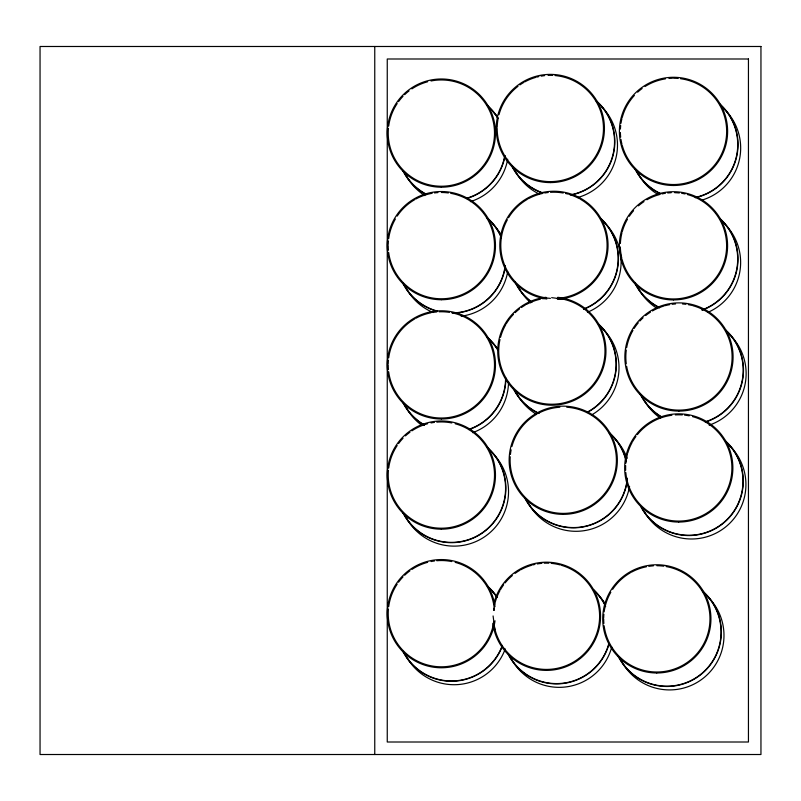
<?xml version="1.0" encoding="UTF-8"?>
<svg xmlns="http://www.w3.org/2000/svg" width="801" height="801" viewBox="0 0 801 801"><rect width="100%" height="100%" fill="white"/><g stroke="black" fill="none" stroke-linecap="round" stroke-linejoin="round"><path stroke-width="1.2" d="M551.659 297.642L565.406 299.454M493.086 615.939L494.878 629.696M374.758 46.488L374.758 754.512M720.229 104.731A54.118 54.108 -37.5 0 1 695.298 197.416M660.695 193.602A54.118 54.108 -37.5 0 1 635.614 169.552M680.5 78.708A53.146 53.136 -37.5 0 1 726.657 131.424A53.146 53.136 -37.5 0 1 680.399 184.08A53.146 53.136 -37.5 0 1 622.167 145.101M621.886 143.99A53.146 53.136 -37.5 0 1 620.985 139.444M620.675 137.131A53.146 53.136 -37.5 0 1 620.385 132.495M620.425 129.051A53.146 53.136 -37.5 0 1 620.695 125.567M620.995 123.264A53.146 53.136 -37.5 0 1 621.906 118.708M622.197 117.597A53.146 53.136 -37.5 0 1 634.372 95.449M637.636 92.195A53.146 53.136 -37.5 0 1 642.132 88.511M645.015 86.538A53.146 53.136 -37.5 0 1 665.471 78.858M668.945 78.448A53.146 53.136 -37.5 0 1 672.409 78.258M673.561 78.248A53.146 53.136 -37.5 0 1 678.187 78.458M719.558 103.709A54.428 54.408 -37.5 0 1 695.368 197.717M660.565 193.882A54.428 54.408 -37.5 0 1 634.803 168.631M596.164 101.036A54.118 54.108 -37.5 0 1 570.953 194.753M543.008 192.911A54.118 54.108 -37.5 0 1 512.42 166.648M601.581 106.663A54.428 54.408 -37.5 0 1 578.232 197.376M538.943 193.902A54.428 54.408 -37.5 0 1 514.783 170.223M596.365 100.806A54.428 54.408 -37.5 0 1 571.013 195.054M542.908 193.201A54.428 54.408 -37.5 0 1 511.609 165.727M554.993 75.544A53.146 53.136 -37.5 0 1 603.373 131.604A53.146 53.136 -37.5 0 1 548.735 181.597A53.146 53.136 -37.5 0 1 497.181 128.44M497.201 127.299A53.146 53.136 -37.5 0 1 498.212 118.067M499.003 114.693A53.146 53.136 -37.5 0 1 518.017 86.298M519.899 84.926A53.146 53.136 -37.5 0 1 523.794 82.443M524.795 81.882A53.146 53.136 -37.5 0 1 535.509 77.457M536.62 77.146A53.146 53.136 -37.5 0 1 538.863 76.596M541.136 76.145A53.146 53.136 -37.5 0 1 544.6 75.654M548.074 75.394A53.146 53.136 -37.5 0 1 552.68 75.394M723.073 107.945A54.428 54.408 -37.5 0 1 701.426 200.28M657.991 194.533A54.428 54.408 -37.5 0 1 637.966 173.126M431.038 80.971A53.146 53.136 -37.5 0 1 494.237 127.709A53.146 53.136 -37.5 0 1 441.711 186.232A53.146 53.136 -37.5 0 1 388.425 128.43M388.685 126.117A53.146 53.136 -37.5 0 1 397.196 103.549M398.538 101.647A53.146 53.136 -37.5 0 1 403.023 96.31M404.645 94.688A53.146 53.136 -37.5 0 1 409.051 90.903M411.894 88.881A53.146 53.136 -37.5 0 1 427.664 81.752M504.75 155.734A54.118 54.108 -37.5 0 1 466.562 198.248M426.432 194.263A54.118 54.108 -37.5 0 1 403.464 171.254M488.079 106.433A54.118 54.108 -37.5 0 1 497.771 118.268M507.694 159.229A54.428 54.408 -37.5 0 1 470.407 201.642M424.84 195.604A54.428 54.408 -37.5 0 1 405.817 174.828M492.625 111.279A54.428 54.408 -37.5 0 1 497.311 116.626M505.061 155.794A54.428 54.408 -37.5 0 1 466.643 198.548M426.292 194.533A54.428 54.408 -37.5 0 1 402.653 170.333M486.507 104.641A54.428 54.408 -37.5 0 1 498.032 118.097M487.208 218.182A54.118 54.108 -37.5 0 1 501.486 238.157M505.121 265.932A54.118 54.108 -37.5 0 1 452.595 312.931M437.426 311.088A54.118 54.108 -37.5 0 1 403.464 283.794M450.653 193.311A53.146 53.136 -37.5 0 1 494.367 249.542A53.146 53.136 -37.5 0 1 442.853 298.753A53.146 53.136 -37.5 0 1 388.675 252.525M388.425 250.212A53.146 53.136 -37.5 0 1 388.225 245.597M388.235 244.445A53.146 53.136 -37.5 0 1 388.425 240.971M388.685 238.658A53.146 53.136 -37.5 0 1 395.374 219.023M397.196 216.09A53.146 53.136 -37.5 0 1 414.838 199.589M415.839 199.028A53.146 53.136 -37.5 0 1 432.18 193.291M434.482 192.941A53.146 53.136 -37.5 0 1 437.957 192.6M441.421 192.49A53.146 53.136 -37.5 0 1 448.35 192.951M507.694 271.769A54.428 54.408 -37.5 0 1 461.166 316.225M433.231 312.53A54.428 54.408 -37.5 0 1 405.817 287.369M492.625 223.819A54.428 54.408 -37.5 0 1 501.266 235.094M486.507 217.181A54.428 54.408 -37.5 0 1 501.306 236.946M505.421 265.972A54.428 54.408 -37.5 0 1 454.968 313.131M437.346 311.379A54.428 54.408 -37.5 0 1 402.653 282.873M602.342 220.305A54.118 54.108 -37.5 0 1 583.599 308.986M532.014 302.157A54.118 54.108 -37.5 0 1 517.156 285.556M546.823 298.983A54.118 54.108 -37.5 0 1 508.975 215.249A54.118 54.108 -37.5 0 1 600.83 218.333A54.118 54.108 -37.5 0 1 557.406 299.334M580.555 199.339A53.146 53.136 -37.5 0 1 557.346 298.373M550.427 298.362A53.146 53.136 -37.5 0 1 507.373 219.744M508.525 217.752A53.146 53.136 -37.5 0 1 527.408 199.299M528.41 198.738A53.146 53.136 -37.5 0 1 542.467 193.462M544.75 193.001A53.146 53.136 -37.5 0 1 548.204 192.51M550.527 192.31A53.146 53.136 -37.5 0 1 563.223 193.021M565.506 193.472A53.146 53.136 -37.5 0 1 567.739 194.022M568.84 194.333A53.146 53.136 -37.5 0 1 579.554 198.778M600.86 218.463A54.428 54.408 -37.5 0 1 583.719 309.276M530.873 301.687A54.428 54.408 -37.5 0 1 514.703 281.511M603.493 221.897A54.428 54.408 -37.5 0 1 587.453 312.27M530.743 302.858A54.428 54.408 -37.5 0 1 517.857 286.027M687.278 194.493A53.146 53.136 -37.5 0 1 711.018 283.414A53.146 53.136 -37.5 0 1 622.127 259.534M621.846 258.413A53.146 53.136 -37.5 0 1 620.344 246.928M620.385 243.474A53.146 53.136 -37.5 0 1 621.866 233.131M622.157 232.02A53.146 53.136 -37.5 0 1 627.473 219.214M629.306 216.27A53.146 53.136 -37.5 0 1 633.561 210.733M638.457 205.847A53.146 53.136 -37.5 0 1 644.004 201.602M646.948 199.769A53.146 53.136 -37.5 0 1 659.764 194.473M662.006 193.932A53.146 53.136 -37.5 0 1 665.431 193.291M667.744 192.981A53.146 53.136 -37.5 0 1 671.218 192.721M674.672 192.691A53.146 53.136 -37.5 0 1 679.308 192.991M681.611 193.301A53.146 53.136 -37.5 0 1 685.035 193.942M721.881 220.786A54.118 54.108 -37.5 0 1 702.036 309.877M659.593 307.514A54.118 54.108 -37.5 0 1 636.695 286.027M636.124 285.016A54.118 54.108 -37.5 0 1 635.043 282.923M722.152 221.577A54.428 54.408 -37.5 0 1 708.094 312.27M656.95 308.335A54.428 54.408 -37.5 0 1 637.926 287.559M719.518 218.132A54.428 54.408 -37.5 0 1 702.137 310.167M659.453 307.794A54.428 54.408 -37.5 0 1 634.762 283.063M508.525 381.556A54.428 54.408 -37.5 0 1 472.66 432.67M421.897 425.391A54.428 54.408 -37.5 0 1 405.817 406.628M492.625 343.068A54.428 54.408 -37.5 0 1 498.723 350.347M451.794 312.78A53.146 53.136 -37.5 0 1 494.297 369.561A53.146 53.136 -37.5 0 1 442.472 418.012A53.146 53.136 -37.5 0 1 388.675 371.784M388.425 369.471A53.146 53.136 -37.5 0 1 388.225 364.845M388.235 363.694A53.146 53.136 -37.5 0 1 388.425 360.23M388.685 357.907A53.146 53.136 -37.5 0 1 414.838 318.848M415.839 318.287A53.146 53.136 -37.5 0 1 431.038 312.76M433.321 312.36A53.146 53.136 -37.5 0 1 436.795 311.939M439.118 311.799A53.146 53.136 -37.5 0 1 449.511 312.37M505.902 378.122A54.428 54.408 -37.5 0 1 468.905 429.636M424.22 425.191A54.428 54.408 -37.5 0 1 402.653 402.132M487.409 337.211A54.428 54.408 -37.5 0 1 498.032 349.897M505.591 378.122A54.118 54.108 -37.5 0 1 468.805 429.336M424.38 424.92A54.118 54.108 -37.5 0 1 403.464 403.043M487.208 337.441A54.118 54.108 -37.5 0 1 497.771 350.057M597.886 323.414A54.428 54.408 -37.5 0 1 587.053 412.565M537.831 413.066A54.428 54.408 -37.5 0 1 513.131 388.335M603.103 329.271A54.428 54.408 -37.5 0 1 591.759 414.868M536.32 414.227A54.428 54.408 -37.5 0 1 516.305 392.83M557.786 297.311A54.118 54.108 -37.5 0 1 597.666 379.864A54.118 54.108 -37.5 0 1 505.972 379.794A54.118 54.108 -37.5 0 1 546.012 297.301M562.282 298.983A53.146 53.136 -37.5 0 1 604.525 358.077A53.146 53.136 -37.5 0 1 548.315 404.115A53.146 53.136 -37.5 0 1 498.703 351.048M498.723 349.897A53.146 53.136 -37.5 0 1 499.974 339.534M500.525 337.301A53.146 53.136 -37.5 0 1 505.852 324.485M506.432 323.494A53.146 53.136 -37.5 0 1 513.501 314.302M515.123 312.68A53.146 53.136 -37.5 0 1 519.539 308.906M521.421 307.534A53.146 53.136 -37.5 0 1 525.316 305.051M526.317 304.49A53.146 53.136 -37.5 0 1 540.375 299.204M542.657 298.753A53.146 53.136 -37.5 0 1 546.122 298.262M598.567 324.435A54.118 54.108 -37.5 0 1 586.913 412.295M539.033 413.306A54.118 54.108 -37.5 0 1 515.073 391.309M725.896 330.102A54.428 54.408 -37.5 0 1 705.381 422.097M661.826 417.291A54.428 54.408 -37.5 0 1 640.249 394.232M692.765 305.672A53.146 53.136 -37.5 0 1 731.744 363.193A53.146 53.136 -37.5 0 1 680.47 410.102A53.146 53.136 -37.5 0 1 626.622 366.187M626.272 363.884A53.146 53.136 -37.5 0 1 626.282 350.017M626.642 347.714A53.146 53.136 -37.5 0 1 632.97 330.382M634.162 328.42A53.146 53.136 -37.5 0 1 638.297 322.793M639.829 321.051A53.146 53.136 -37.5 0 1 643.093 317.797M645.736 315.524A53.146 53.136 -37.5 0 1 650.472 312.14M652.435 310.948A53.146 53.136 -37.5 0 1 664.149 305.962M665.261 305.652A53.146 53.136 -37.5 0 1 669.776 304.65M672.079 304.3A53.146 53.136 -37.5 0 1 675.553 303.959M682.482 303.959A53.146 53.136 -37.5 0 1 685.956 304.31M688.259 304.66A53.146 53.136 -37.5 0 1 691.653 305.381M727.378 331.954A54.118 54.108 -37.5 0 1 705.28 421.807M661.976 417.021A54.118 54.108 -37.5 0 1 641.06 395.153M727.638 332.745A54.428 54.408 -37.5 0 1 709.135 425.171M660.465 418.182A54.428 54.408 -37.5 0 1 644.555 400.8M614.507 438.447A54.428 54.408 -37.5 0 1 627.153 458.332M629.576 486.397A54.428 54.408 -37.5 0 1 527.709 501.997M609.291 432.58A54.428 54.408 -37.5 0 1 625.941 459.414M627.303 480.6A54.428 54.408 -37.5 0 1 525.076 498.562M609.09 432.81A54.118 54.108 -37.5 0 1 626.192 461.766M627.263 478.197A54.118 54.108 -37.5 0 1 525.346 498.422M566.758 407.238A53.146 53.136 -37.5 0 1 616.279 463.759A53.146 53.136 -37.5 0 1 559.739 513.281A53.146 53.136 -37.5 0 1 510.227 456.76M510.427 454.437A53.146 53.136 -37.5 0 1 511.138 449.842M511.929 446.467A53.146 53.136 -37.5 0 1 536.72 414.217M537.721 413.656A53.146 53.136 -37.5 0 1 559.839 407.228M692.565 416.62A53.146 53.136 -37.5 0 1 731.333 475.684A53.146 53.136 -37.5 0 1 677.155 521.061A53.146 53.136 -37.5 0 1 625.811 472.52M625.671 470.207A53.146 53.136 -37.5 0 1 625.671 465.601M625.821 463.288A53.146 53.136 -37.5 0 1 627.443 454.157M627.754 453.046A53.146 53.136 -37.5 0 1 632.199 442.342M632.76 441.341A53.146 53.136 -37.5 0 1 635.934 436.495M637.356 434.643A53.146 53.136 -37.5 0 1 671.879 415.258M675.353 414.918A53.146 53.136 -37.5 0 1 682.272 414.918M684.595 415.128A53.146 53.136 -37.5 0 1 689.19 415.839M727.168 442.913A54.118 54.108 -37.5 0 1 721.771 524.094A54.118 54.108 -37.5 0 1 641.981 508.164M724.805 440.27A54.428 54.408 -37.5 0 1 722.432 523.974A54.428 54.408 -37.5 0 1 640.58 506.252M728.319 444.495A54.428 54.408 -37.5 0 1 725.516 527.048A54.428 54.408 -37.5 0 1 644.344 511.749M455.168 423.749A53.146 53.136 -37.5 0 1 493.406 485.847A53.146 53.136 -37.5 0 1 433.621 527.639A53.146 53.136 -37.5 0 1 388.425 470.407M388.685 468.094A53.146 53.136 -37.5 0 1 397.196 445.526M398.538 443.614A53.146 53.136 -37.5 0 1 403.023 438.287M405.486 435.874A53.146 53.136 -37.5 0 1 409.992 432.18M411.894 430.848A53.146 53.136 -37.5 0 1 427.664 423.729M431.038 422.938A53.146 53.136 -37.5 0 1 434.482 422.377M436.795 422.127A53.146 53.136 -37.5 0 1 451.794 422.958M492.625 453.246A54.428 54.408 -37.5 0 1 486.257 535.609A54.428 54.408 -37.5 0 1 405.817 516.805M486.507 446.608A54.428 54.408 -37.5 0 1 485.036 531.093A54.428 54.408 -37.5 0 1 402.653 512.31M488.079 448.41A54.118 54.108 -37.5 0 1 484.375 531.213A54.118 54.108 -37.5 0 1 403.464 513.231M666.112 566.547A53.146 53.136 -37.5 0 1 709.826 622.778A53.146 53.136 -37.5 0 1 658.312 671.989A53.146 53.136 -37.5 0 1 604.134 625.771M603.884 623.448A53.146 53.136 -37.5 0 1 603.684 618.833M603.694 617.681A53.146 53.136 -37.5 0 1 603.884 614.207M604.144 611.894A53.146 53.136 -37.5 0 1 610.823 592.269M612.655 589.326A53.146 53.136 -37.5 0 1 630.297 572.825M631.298 572.264A53.146 53.136 -37.5 0 1 646.487 566.748M648.78 566.347A53.146 53.136 -37.5 0 1 653.416 565.836M656.88 565.726A53.146 53.136 -37.5 0 1 663.809 566.187M702.667 591.428A54.118 54.108 -37.5 0 1 700.304 674.652A54.118 54.108 -37.5 0 1 618.923 657.03M708.084 597.055A54.428 54.408 -37.5 0 1 701.706 679.408A54.428 54.408 -37.5 0 1 621.276 660.605M701.966 590.417A54.428 54.408 -37.5 0 1 700.495 674.903A54.428 54.408 -37.5 0 1 618.112 656.109M593.391 589.406A54.428 54.408 -37.5 0 1 605.396 605.446M609.13 643.614A54.428 54.408 -37.5 0 1 508.285 654.587M493.656 604.525A54.118 54.108 -37.5 0 1 578.192 572.455A54.118 54.108 -37.5 0 1 574.147 662.767A54.118 54.108 -37.5 0 1 492.815 623.308M561.371 565.276A53.146 53.136 -37.5 0 1 599.148 623.248A53.146 53.136 -37.5 0 1 547.584 669.416A53.146 53.136 -37.5 0 1 494.127 625.491M493.646 610.472A53.146 53.136 -37.5 0 1 493.947 608.159M494.597 604.735A53.146 53.136 -37.5 0 1 499.904 590.687M500.465 589.686A53.146 53.136 -37.5 0 1 503.639 584.84M505.051 582.988A53.146 53.136 -37.5 0 1 512.34 575.559M515.083 573.406A53.146 53.136 -37.5 0 1 519.939 570.252M520.94 569.681A53.146 53.136 -37.5 0 1 531.654 565.256M532.755 564.945A53.146 53.136 -37.5 0 1 534.998 564.405M537.271 563.954A53.146 53.136 -37.5 0 1 541.897 563.343M544.209 563.193A53.146 53.136 -37.5 0 1 548.815 563.203M551.138 563.353A53.146 53.136 -37.5 0 1 560.269 564.965M593.181 589.636A54.118 54.108 -37.5 0 1 605.636 606.647M608.83 643.533A54.118 54.108 -37.5 0 1 508.565 654.447M611.764 647.048A54.428 54.408 -37.5 0 1 510.918 658.032M597.726 594.472A54.428 54.408 -37.5 0 1 605.145 603.734M502.177 646.617A54.428 54.408 -37.5 0 1 402.653 650.913M486.507 585.211A54.428 54.408 -37.5 0 1 496.76 596.685M455.168 562.352A53.146 53.136 -37.5 0 1 494.397 610.242M493.887 621.796A53.146 53.136 -37.5 0 1 434.953 666.422A53.146 53.136 -37.5 0 1 388.425 609.01M388.685 606.697A53.146 53.136 -37.5 0 1 397.196 584.129M398.538 582.217A53.146 53.136 -37.5 0 1 403.023 576.89M404.645 575.258A53.146 53.136 -37.5 0 1 409.992 570.783M411.894 569.451A53.146 53.136 -37.5 0 1 427.664 562.332M431.038 561.541A53.146 53.136 -37.5 0 1 434.482 560.98M436.795 560.73A53.146 53.136 -37.5 0 1 451.794 561.561M502.307 645.396A54.118 54.108 -37.5 0 1 403.464 651.824M488.079 587.013A54.118 54.108 -37.5 0 1 496.51 596.855M495.008 620.765A54.118 54.108 -37.5 0 1 412.255 659.283A54.118 54.108 -37.5 0 1 412.335 568.009A54.118 54.108 -37.5 0 1 495.018 606.647M505.231 648.94A54.428 54.408 -37.5 0 1 405.817 655.408M492.625 591.849A54.428 54.408 -37.5 0 1 497.311 597.206M760.95 46.488L40.05 46.488L40.05 754.512L760.95 754.512L760.95 46.488M748.444 58.994L387.253 58.994L387.253 742.006L748.444 742.006L748.444 58.994M673.461 185.492A54.118 54.108 -37.5 0 0 720.399 104.37A54.118 54.108 -37.5 0 0 626.672 104.3A54.118 54.108 -37.5 0 0 673.461 185.492M550.277 182.588A54.118 54.108 -37.5 0 0 597.216 101.467A54.118 54.108 -37.5 0 0 503.489 101.397A54.118 54.108 -37.5 0 0 550.277 182.588M441.311 187.194A54.118 54.108 -37.5 0 0 488.25 106.072A54.118 54.108 -37.5 0 0 394.533 106.002A54.118 54.108 -37.5 0 0 441.311 187.194M441.311 299.734A54.118 54.108 -37.5 0 0 488.25 218.613A54.118 54.108 -37.5 0 0 394.533 218.543A54.118 54.108 -37.5 0 0 441.311 299.734M673.421 299.924A54.118 54.108 -37.5 0 0 720.359 218.793A54.118 54.108 -37.5 0 0 626.642 218.723A54.118 54.108 -37.5 0 0 673.421 299.924M441.311 418.993A54.118 54.108 -37.5 0 0 488.25 337.872A54.118 54.108 -37.5 0 0 394.533 337.802A54.118 54.108 -37.5 0 0 441.311 418.993M678.918 411.093A54.118 54.108 -37.5 0 0 725.856 329.972A54.118 54.108 -37.5 0 0 632.129 329.902A54.118 54.108 -37.5 0 0 678.918 411.093M563.203 514.362A54.118 54.108 -37.5 0 0 610.132 433.241A54.118 54.108 -37.5 0 0 516.415 433.171A54.118 54.108 -37.5 0 0 563.203 514.362M678.707 522.052A54.118 54.108 -37.5 0 0 725.646 440.92A54.118 54.108 -37.5 0 0 631.929 440.86A54.118 54.108 -37.5 0 0 678.707 522.052M441.311 529.171A54.118 54.108 -37.5 0 0 488.25 448.049A54.118 54.108 -37.5 0 0 394.533 447.979A54.118 54.108 -37.5 0 0 441.311 529.171M656.77 672.98A54.118 54.108 -37.5 0 0 703.709 591.849A54.118 54.108 -37.5 0 0 609.992 591.779A54.118 54.108 -37.5 0 0 656.77 672.98"/></g></svg>
